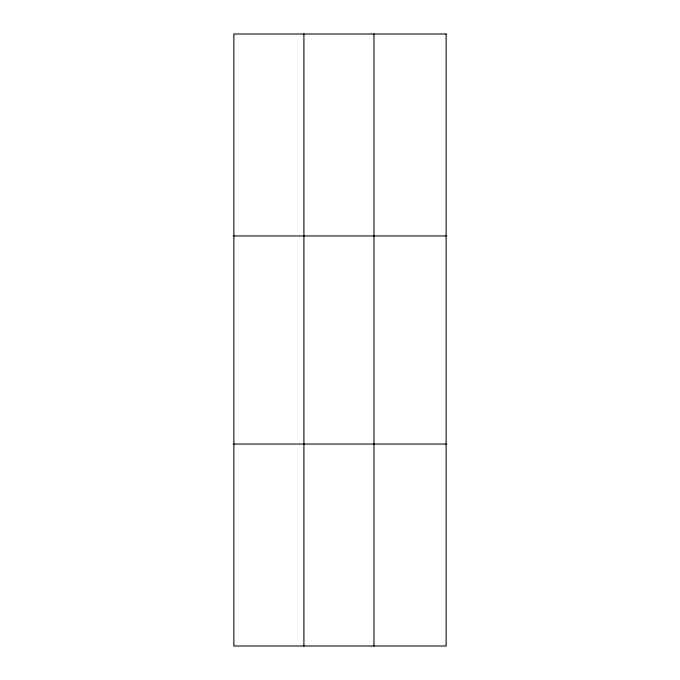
<?xml version="1.0" encoding="UTF-8"?>
<svg xmlns="http://www.w3.org/2000/svg" width="680" height="680" viewBox="0 0 680 680"><rect width="100%" height="100%" fill="white"/><g stroke="black" fill="none" stroke-linecap="round" stroke-linejoin="round"><path stroke-width="1.02" d="M303.909 646L303.909 34M373.966 646L373.966 34M233.852 235.96L446.148 235.96M233.852 444.04L446.148 444.04M446.148 34L446.148 646L233.852 646L233.852 34L446.148 34"/></g></svg>
